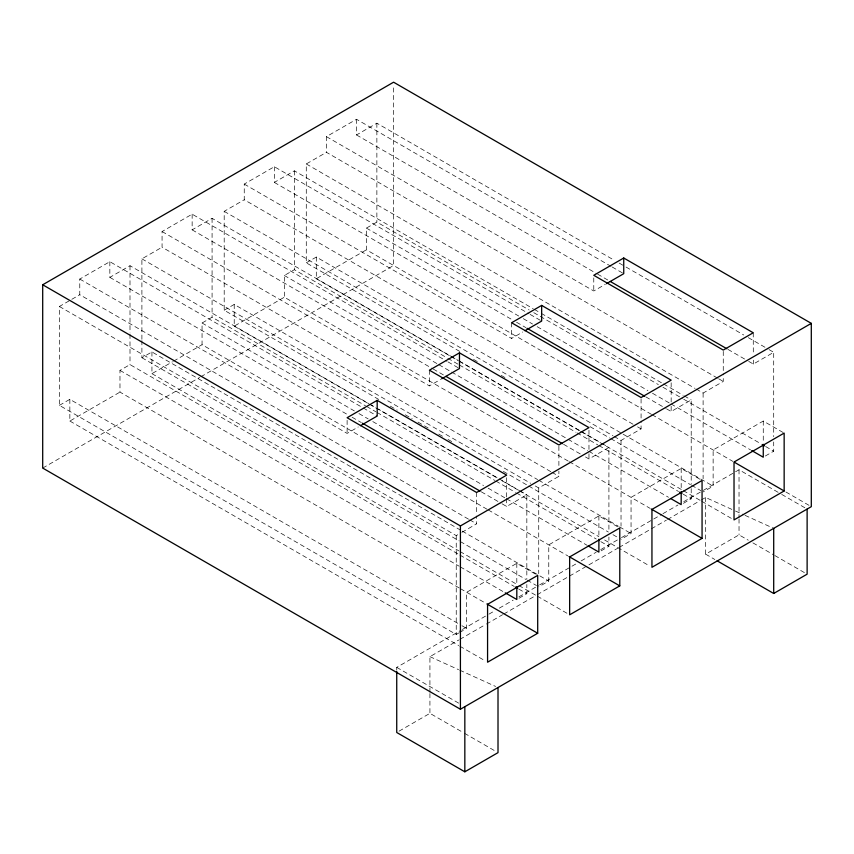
<?xml version="1.0" encoding="UTF-8"?>
<svg xmlns="http://www.w3.org/2000/svg" width="854" height="854" viewBox="0 0 854 854"><rect width="100%" height="100%" fill="white"/><g stroke="black" fill="none" stroke-linecap="round" stroke-linejoin="round"><path stroke-width="0.64" stroke-dasharray="4.27 3.2" d="M468.526 519.168L79.774 294.726L79.774 279.055L109.846 261.687L377.19 416.037M550.819 471.664L162.068 247.212L162.068 231.541L192.139 214.173L446.802 361.21M633.006 424.214L244.244 199.761L244.244 184.09L274.326 166.722L528.989 313.76M717.499 378.098L326.431 152.322L326.431 136.64L356.513 119.272L611.069 266.363M459.377 632.665L456.239 634.469L59.406 405.362L59.406 306.479L70.722 299.946M71.853 299.295L79.774 294.726M109.846 261.687L109.846 277.358L130 265.722L368.789 403.59M141.903 339.273L141.903 258.847L162.068 247.212M192.139 214.173L192.139 229.854L212.08 218.336L457.797 360.196M378.781 399.469L224.196 310.226L224.196 211.344L244.244 199.761M274.326 166.722L274.326 182.404L294.374 170.821L533.163 308.689M459.708 351.41L306.276 262.829L306.276 163.957L326.431 152.322M356.513 119.272L356.513 134.953L376.87 123.2L614.506 260.395M59.406 405.362L69.847 399.33L460.914 625.117M459.228 587.968L119.976 392.103L119.976 370.39L130 364.605L458.769 554.417M141.903 340.597L141.903 357.73L151.937 351.944L461.096 530.441M487.079 509.262L202.056 344.706L202.056 323.004L212.08 317.218L365.512 405.799M224.196 310.226L234.22 304.43L537.614 479.596M568.209 461.085L284.35 297.203L284.35 275.49L294.374 269.704L446.642 357.623M306.276 262.829L316.3 257.043L622 433.544M651.453 414.361L366.43 249.806L366.43 228.103L376.87 222.072L529.149 309.991M69.847 399.33L69.847 421.043L119.976 392.103M151.937 351.944L151.937 373.646L172.444 361.808M173.575 361.157L202.056 344.706M234.22 304.43L234.22 326.143L284.35 297.203M316.3 257.043L316.3 278.746L366.43 249.806M42.7 468.067L199.676 377.436M200.829 376.774L393.587 265.487L393.587 84.856M79.774 279.055L347.108 433.394L358.253 426.968M162.068 231.541L429.402 385.891L440.536 379.454M244.244 184.09L511.589 338.44L522.723 332.003M326.431 136.64L593.776 290.99L605.305 284.329M59.406 306.479L456.239 535.597L460.765 532.981M461.897 532.33L476.607 523.833L476.607 515.997M502.067 503.807L506.678 506.475L526.833 494.84L526.833 579.215M535.277 485.958L538.735 487.965L558.89 476.329L558.89 471.098M585.513 456.965L588.972 458.961L608.913 447.443L608.913 531.818M614.111 436.458L621.029 440.45L641.076 428.879L641.076 421.033M666.536 408.842L671.159 411.511L691.206 399.939L691.206 484.314M696.191 389.061L703.109 393.064L723.263 381.428L723.263 376.198M748.723 361.402L753.345 364.06L773.703 352.307L773.703 436.682M535.501 574.112L516.809 563.33L466.679 592.27L466.679 628.437L460.413 632.056M617.581 526.726L598.889 515.933L548.77 544.873L548.77 581.051L538.735 586.837M699.864 479.211L681.182 468.43L631.053 497.37L631.053 533.547L621.029 539.333M783.054 432.466L763.262 421.043L713.133 449.983L713.133 486.15L703.109 491.947M396.736 670.038L396.736 667.38L461.277 630.113M462.43 629.451L487.794 614.805M488.936 614.143L494.701 610.823M499.312 608.155L513.147 600.17M518.912 596.85L538.5 585.534M539.653 584.873L576.535 563.576M581.147 560.918L596.124 552.26M600.736 549.602L620.324 538.287M621.477 537.625L652.595 519.659M653.748 518.997L661.818 514.332M662.971 513.67L677.948 505.024M683.712 501.693L702.159 491.05M703.312 490.377L734.429 472.411M735.582 471.75L739.03 469.753L780.577 493.74M519.04 598.216L526.833 593.711L526.833 584.488M601.12 550.83L608.913 546.325L608.913 537.091M683.413 503.316L691.206 498.811L691.206 485.627M765.355 456.004L773.703 451.19L773.703 441.956M429.925 692.242L429.925 656.662L458.758 640.009M459.911 639.347L485.296 624.69M486.449 624.028L502.6 614.699M503.753 614.037L536.045 595.387M537.198 594.726L617.954 548.108M619.107 547.435L650.246 529.459M651.399 528.786L666.398 520.129M667.55 519.467L699.853 500.818M701.006 500.156L705.617 497.487L734.291 510.489M399.031 731.173L429.925 713.336L463.391 732.657M705.617 497.487L705.617 554.161L739.03 534.871L748.264 540.198M735.475 511.034L743.845 514.823M745.04 515.357L773.703 528.359M429.925 656.662L458.587 669.653M459.783 670.198L495.619 686.445M619.129 263.064L624.893 266.384M626.046 267.056L743.717 334.992M748.328 337.65L767.938 348.976M769.091 349.638L773.703 352.307M612.222 267.024L623.74 273.686M356.513 134.953L596.455 273.483M597.608 274.145L607.995 280.144M727.96 349.414L747.57 360.73M718.652 378.76L723.263 381.428M306.276 163.957L695.039 388.399M534.316 309.361L540.091 312.692M541.244 313.354L662.362 383.286M663.515 383.948L683.136 395.274M684.289 395.936L691.206 399.939M533.761 312.649L658.349 384.588M662.96 387.246L682.57 398.572M683.723 399.234L761.021 443.856M765.632 446.525L773.703 451.19M530.142 314.421L541.66 321.072M366.43 228.103L518.698 316.023M523.321 318.681L532.544 324.008M537.166 326.676L647.908 390.609M652.52 393.278L669.824 403.269M670.977 403.931L750.57 449.887M274.326 182.404L511.962 319.599M516.574 322.268L525.808 327.594M645.773 396.854L665.383 408.18M652.061 414.713L732.924 461.406M785.915 492L808.994 505.322M781.73 494.413L807.126 509.069M637.618 426.872L641.076 428.879M623.153 434.206L713.133 486.15M224.196 211.344L612.958 435.786M473.554 359.406L478.165 362.064M501.234 375.386L505.846 378.055M590.061 426.669L609.671 437.995M610.823 438.657L690.427 484.613M691.58 485.285L700.803 490.612M458.95 360.868L600.842 442.778M601.995 443.45L608.913 447.443M316.3 278.746L450.154 356.033M451.318 356.694L458.235 360.698M459.388 361.359L579.396 430.651M580.549 431.313L682.1 489.94M683.253 490.602L700.558 500.593M701.71 501.266L732.871 519.253M447.806 358.285L458.182 364.284M459.335 364.946L575.852 432.209M577.005 432.882L597.768 444.87M598.921 445.532L678.514 491.488M683.136 494.156L691.206 498.811M447.955 361.872L459.473 368.522M752.886 542.866L773.66 554.854M774.813 555.527L807.126 574.176M284.35 275.49L437.771 364.071M438.924 364.743L450.464 371.405M451.617 372.066L566.981 438.668M568.134 439.33L587.744 450.656M588.897 451.318L668.49 497.274M192.139 229.854L432.081 368.384M433.234 369.045L443.621 375.045M563.587 444.304L580.891 454.296M569.362 461.758L650.14 508.386M705.617 554.161L714.851 559.498M551.972 472.326L558.89 476.329M538.767 480.258L618.371 526.213M619.524 526.886L631.053 533.547M141.903 258.847L530.665 483.3M390.31 406.13L397.238 410.123M405.308 414.788L412.236 418.78M418.001 422.111L428.377 428.11M438.764 434.099L443.375 436.768M447.998 439.426L452.609 442.094M503.369 471.397L527.591 485.382M528.743 486.054L608.336 532.01M612.958 534.668L617.57 537.337M369.953 404.252L375.717 407.582M376.87 408.255L497.999 478.187M499.152 478.848L518.762 490.175M519.915 490.836L526.833 494.84M234.22 326.143L368.074 403.419M369.227 404.081L497.316 478.037M501.928 480.695L518.09 490.025M519.243 490.698L598.857 536.664M604.632 539.995L649.638 565.978M366.665 406.461L375.888 411.788M377.052 412.461L494.712 480.386M495.864 481.058L515.474 492.374M516.627 493.046L596.231 539.002M600.842 541.66L608.913 546.325M202.056 323.004L354.335 410.913M358.947 413.582L368.17 418.908M372.792 421.577L483.535 485.51M488.146 488.178L505.451 498.17M506.603 498.832L587.36 545.45M109.846 277.358L347.482 414.564M352.104 417.222L361.327 422.549M481.304 491.819L500.914 503.145M488.232 509.934L567.846 555.901M469.679 519.84L476.607 523.833M462.249 531.103L548.77 581.051M141.903 357.73L459.142 540.881M460.295 541.553L526.053 579.514M527.206 580.176L536.429 585.513M151.937 373.646L458.876 550.862M460.028 551.524L517.727 584.841M518.88 585.502L536.184 595.494M537.337 596.167L567.344 613.482M459.922 555.089L514.14 586.388M518.762 589.057L526.833 593.711M119.976 370.39L459.132 566.202M460.285 566.864L504.116 592.174M460.381 588.63L485.766 603.287M462.067 625.779L466.679 628.437M69.847 421.043L458.726 645.549M459.879 646.222L485.264 660.879M396.736 667.38L459.057 703.354M464.544 733.319L495.704 751.317M753.239 332.772L753.313 354.933M753.324 360.153L753.345 364.06M763.262 421.043L763.262 441.71M739.03 469.753L739.03 517.599M739.03 518.922L739.03 534.871M723.263 351.378L723.263 374.895M703.109 393.064L703.109 478.763M681.182 468.43L681.182 490.388M671.159 382.773L671.159 404.977M671.159 406.291L671.159 411.511M641.076 398.829L641.076 419.73M621.029 440.45L621.029 526.149M598.889 515.933L598.889 536.611M593.776 277.924L593.776 290.99M588.972 430.224L588.972 452.428M588.972 453.73L588.972 458.961M558.89 446.279L558.89 465.878M538.735 487.965L538.735 573.653M516.809 563.33L516.809 585.289M511.589 322.759L511.589 338.44M506.678 477.728L506.678 497.327M506.678 498.629L506.678 506.475M476.607 492.48L476.607 514.695M456.239 535.597L456.239 634.469M429.925 693.565L429.925 713.336M429.402 370.209L429.402 385.891M376.87 123.2L376.87 222.072M347.108 420.328L347.108 433.394M294.374 170.821L294.374 269.704M212.08 218.336L212.08 317.218M130 265.722L130 332.964M130 334.288L130 364.605"/><path stroke-width="1.28" d="M42.7 284.777L393.587 82.197L811.3 323.367L811.3 506.657L460.413 709.236L42.7 468.067L42.7 284.777L460.413 525.947L811.3 323.367M377.19 400.355L347.108 417.723L476.607 492.48L506.678 475.123L377.19 400.355L377.19 416.037L360.473 425.676M459.473 352.851L429.402 370.209L558.89 444.977L588.972 427.608L459.473 352.851L459.473 368.522L441.657 378.813M541.66 305.401L511.589 322.759L641.076 397.526L671.159 380.158L541.66 305.401L541.66 321.072L524.954 330.722M623.74 258.004L593.776 275.308L723.263 350.076L753.239 332.772L623.74 258.004L623.74 273.686L606.457 283.667M537.7 633.262L487.57 662.202L487.57 604.322L537.7 575.382L537.7 633.262L486.919 603.949M619.78 585.876L569.65 614.816L569.65 556.936L619.78 527.996L619.78 585.876L569.01 556.562M702.063 538.362L651.944 567.302L651.944 509.422L702.063 480.482L702.063 538.362L651.292 509.059M784.153 490.975L734.024 519.915L734.024 462.035L784.153 433.095L784.153 490.975L734.525 462.334M396.736 671.361L396.736 732.497L464.832 771.802L498.01 752.641L498.01 687.534M717.157 560.832L773.703 593.477L807.126 574.176L807.126 509.069M610.3 281.478L726.807 348.742M762.174 444.528L764.479 445.852M751.723 450.549L763.262 457.21L763.262 444.293M526.961 328.256L644.621 396.192M679.667 492.15L681.972 493.484M670.796 498.608L681.182 504.607L681.182 491.68M445.927 376.379L562.434 443.642M588.513 546.122L598.889 552.111L598.889 539.194M362.48 423.221L480.151 491.157M515.304 587.05L517.609 588.385M505.269 592.847L516.809 599.497L516.809 586.581M773.703 528.359L773.703 593.477M464.832 706.685L464.832 771.802M460.413 525.947L460.413 709.236"/></g></svg>
